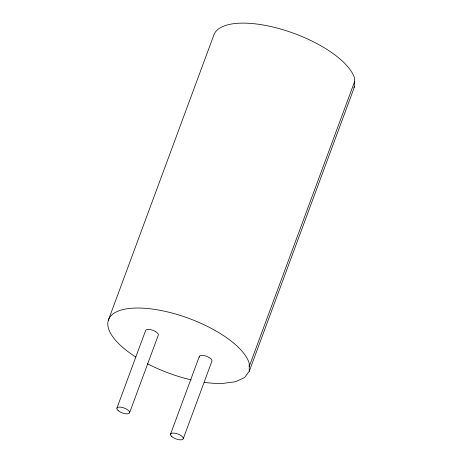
<?xml version="1.0" encoding="UTF-8"?>
<svg xmlns="http://www.w3.org/2000/svg" width="463" height="463" viewBox="0 0 463 463"><rect width="100%" height="100%" fill="white"/><g stroke="black" fill="none" stroke-linecap="round" stroke-linejoin="round"><path stroke-width="0.69" d="M108.348 320.24L213.738 35.333A74.948 29.163 20.3 0 1 283.813 29.962A74.948 29.163 20.3 0 1 354.554 78.311L354.652 86.373L249.262 371.28L244.562 377.605L235.378 381.761L222.338 383.468A74.948 29.163 20.3 0 1 204.362 382.334M116.89 408.175L145.637 330.472A6.742 2.628 20.3 0 1 152.778 330.264A6.742 2.628 20.3 0 1 158.317 335.067L129.576 412.764M170.552 434.161L199.293 356.458M183.232 438.756L211.973 361.053A6.742 2.628 20.3 0 0 205.601 355.972A6.742 2.628 20.3 0 0 199.298 357.181M249.204 366.563L354.594 81.656M353.796 87.524L354.652 86.373M249.262 371.28L249.163 363.218A74.948 29.163 20.3 0 0 142.963 308.167A74.948 29.163 20.3 0 0 135.879 357.077M191.26 379.891A74.948 29.163 20.3 0 1 147.437 363.727M171.842 436.603A6.742 2.628 20.3 0 0 182.81 439.323A6.742 2.628 20.3 0 0 176.021 433.443A6.742 2.628 20.3 0 0 171.842 436.603M118.187 410.617A6.742 2.628 20.3 0 0 129.154 413.337A6.742 2.628 20.3 0 0 122.365 407.457A6.742 2.628 20.3 0 0 118.187 410.617"/></g></svg>
